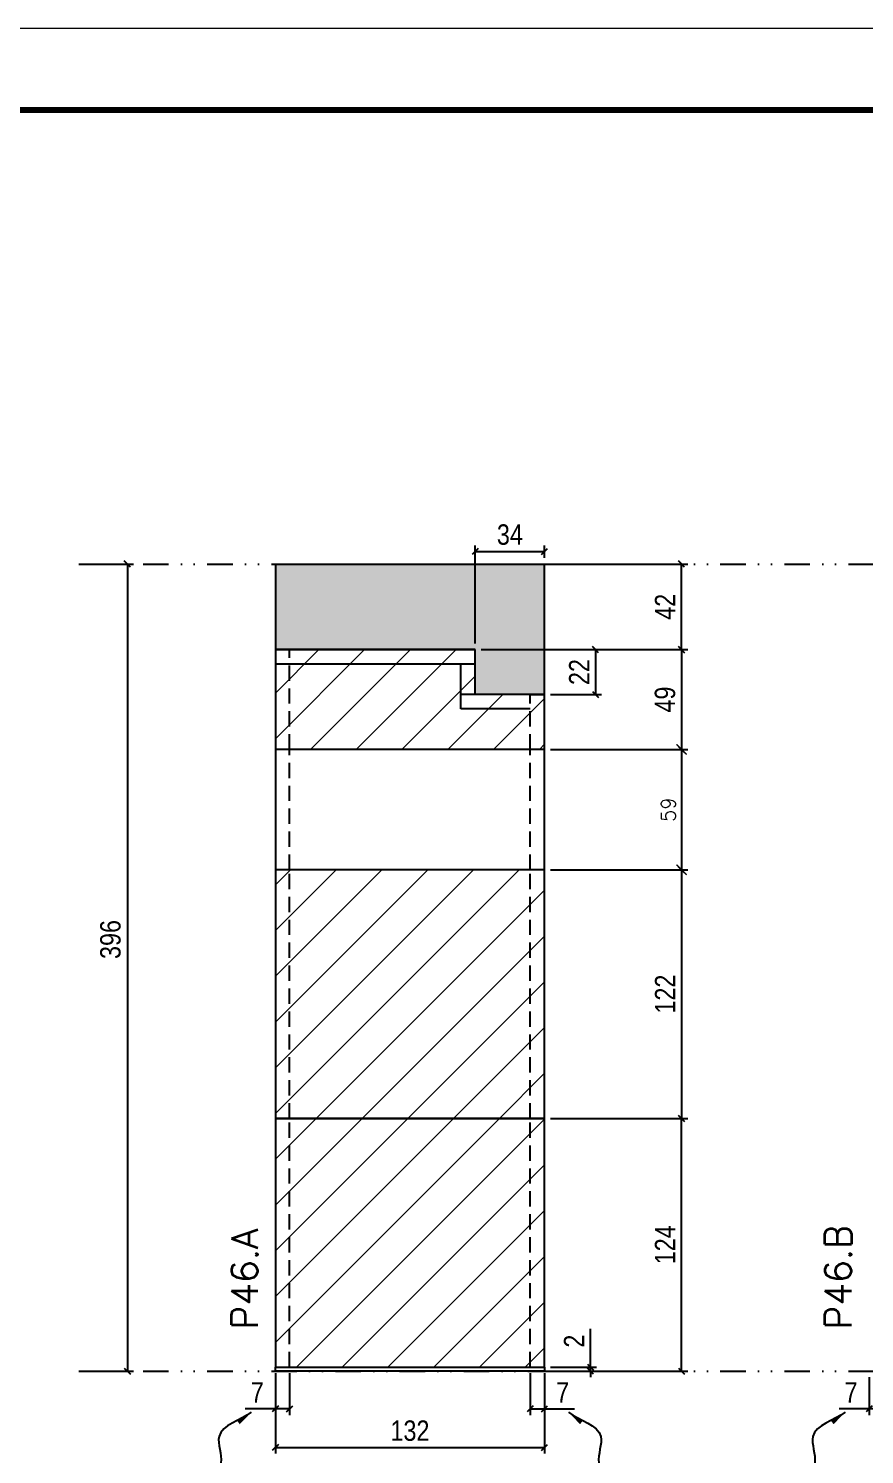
# Model space of a CAD drawing. Extents: x 2949 to 9230, y 1140 to 12527.
# Drawn here: x 6542 to 6952, y 7233 to 7932 of the extents above; entities that cross this region are included whole.
import ezdxf

# ---------------------------------------------------------------- set-up
doc = ezdxf.new("R2010")
doc.units = 0
for name, pattern in [('DASHED', [0.75, 0.5, -0.25]), ('DIVIDE2', [0.625, 0.25, -0.125, 0, -0.125, 0, -0.125]), ('HIDDEN', [0.375, 0.25, -0.125])]:
    doc.linetypes.add(name, pattern=pattern)
for name, color, linetype in [('COTA', 241, 'Continuous'), ('cotas', 4, 'Continuous'), ('Nível', 160, 'Continuous'), ('Painéis', 200, 'Continuous'), ('SARR_2.2x7', 40, 'Continuous'), ('Sarrafo de Pressão', 42, 'HIDDEN')]:
    doc.layers.add(name, color=color, linetype=linetype)
for name, color, linetype, lineweight in [('Folhas', 255, 'Continuous', 9), ('Hachura', 251, 'Continuous', 9), ('SARRAFO DE PRESSAO', 251, 'DASHED', 9), ('Texto Seção', 7, 'Continuous', 15)]:
    doc.layers.add(name, color=color, linetype=linetype, lineweight=lineweight)
doc.styles.add('COTA TECNICA', font='techl___.ttf', dxfattribs={"height": 10})
doc.styles.add('COTA TECNICA-50', font='techl___.ttf', dxfattribs={"height": 10})
doc.styles.add('REGUA-120', font='ROMANS.shx', dxfattribs={"height": 15})
doc.styles.add('ROMANS', font='romans.shx')
doc.styles.get("Standard").update_dxf_attribs({"font": 'arial.ttf'})
doc.dimstyles.new('COTA PAINEL-50', dxfattribs={"dimtxt": 10, "dimasz": 3, "dimexe": 3, "dimexo": 3, "dimgap": 3, "dimtad": 1, "dimdec": 1, "dimzin": 12, "dimdsep": 46, "dimtxsty": 'COTA TECNICA-50', "dimblk1": 'OBLIQUE', "dimblk2": 'OBLIQUE', "dimsah": 1, "dimcen": 0.9, "dimclrd": 4, "dimclre": 4, "dimclrt": 240, "dimadec": 1, "dimazin": 3, "dimtfac": 1, "dimtdec": 1, "dimtmove": 0, "dimatfit": 3, "dimfxl": 1, "dimtolj": 1, "dimtzin": 12, "dimarcsym": 0})
doc.dimstyles.new('Cota Paínel', dxfattribs={"dimtxt": 7, "dimasz": 5, "dimexe": 3, "dimexo": 3, "dimgap": 3, "dimtad": 1, "dimdec": 1, "dimzin": 12, "dimdsep": 46, "dimtxsty": 'ROMANS', "dimblk": 'ARCHTICK', "dimcen": 0, "dimclrd": 4, "dimclre": 4, "dimclrt": 1, "dimadec": 1, "dimazin": 3, "dimtfac": 1, "dimtdec": 1, "dimtmove": 0, "dimatfit": 3, "dimldrblk": 'OBLIQUE', "dimfxl": 1, "dimtolj": 1, "dimtzin": 12, "dimarcsym": 0})
doc.dimstyles.new('PAINEL', dxfattribs={"dimtxt": 10, "dimasz": 3, "dimexe": 3, "dimexo": 3, "dimgap": 3, "dimtad": 1, "dimdec": 1, "dimzin": 12, "dimdsep": 46, "dimtxsty": 'COTA TECNICA', "dimblk1": 'OBLIQUE', "dimblk2": 'OBLIQUE', "dimsah": 1, "dimcen": 0.9, "dimclrd": 4, "dimclre": 4, "dimclrt": 240, "dimadec": 1, "dimazin": 3, "dimtfac": 1, "dimtdec": 1, "dimtmove": 0, "dimatfit": 3, "dimfxl": 1, "dimtolj": 1, "dimtzin": 12, "dimarcsym": 0})
doc.dimstyles.get("Standard").update_dxf_attribs({"dimtxt": 0.18, "dimasz": 0.18, "dimexe": 0.18, "dimexo": 0.0625, "dimgap": 0.09, "dimtad": 0, "dimtih": 1, "dimtoh": 1, "dimdec": 4, "dimzin": 0, "dimdsep": 46, "dimtxsty": 'Standard', "dimcen": 0.09, "dimadec": 0, "dimazin": 0, "dimtfac": 1, "dimtdec": 4, "dimtofl": 0, "dimtmove": 0, "dimatfit": 3, "dimfxl": 1, "dimtolj": 1, "dimtzin": 0, "dimarcsym": 0})
pattern_1 = [(45, (-126071.967, -22713.47), (-11.2253202, 11.2253202), [])]

# ---------------------------------------------------------------- blocks, each defined once
blk = doc.blocks.new('9999999999')
at = {"layer": 'Folhas'}
blk.add_lwpolyline([(98138.98, 34190.21), (99623.98, 34190.21), (99623.98, 35240.21), (98138.98, 35240.21)], close=True, dxfattribs=at)
at = {"layer": 'Folhas', "color": 30, "const_width": 3}
blk.add_lwpolyline([(98213.98, 34230.21), (99583.98, 34230.21), (99583.98, 35200.21), (98213.98, 35200.21)], close=True, dxfattribs=at)
blk = doc.blocks.new('_Oblique')
at = {"color": 0, "linetype": 'ByBlock', "lineweight": -2}
blk.add_line((-0.5, -0.5), (0.5, 0.5), dxfattribs=at)
blk = doc.blocks.new('*D911')
at = {"layer": 'cotas', "color": 4, "linetype": 'ByBlock', "lineweight": -2, "transparency": 16777216}
for p, q in [((6570.19, 7669.72), (6593.91, 7669.72)), ((6590.91, 7669.72), (6590.91, 7273.72)), ((6570.19, 7273.72), (6593.91, 7273.72))]:
    blk.add_line(p, q, dxfattribs=at)
at = {"layer": 'Defpoints', "color": 0, "linetype": 'ByBlock', "transparency": 16777216}
for p in [(6567.19, 7669.72), (6567.19, 7273.72), (6590.91, 7273.72)]:
    blk.add_point(p, dxfattribs=at)
at = {"layer": 'cotas', "color": 4, "linetype": 'ByBlock', "lineweight": -2, "transparency": 16777216, "xscale": 3, "yscale": 3, "zscale": 3}
for p, rotation in [((6590.91, 7669.72), 90), ((6590.91, 7273.72), 270)]:
    blk.add_blockref('_Oblique', p, dxfattribs=dict(at, rotation=rotation))
at = {"layer": 'cotas', "color": 240, "linetype": 'ByBlock', "transparency": 16777216, "insert": (6582.66, 7485.5), "char_height": 10, "attachment_point": 5, "rotation": 90, "style": 'COTA TECNICA'}
blk.add_mtext('\\A1;396', dxfattribs=at)
blk = doc.blocks.new('*D440')
at = {"layer": 'COTA', "color": 4, "lineweight": -2, "transparency": 16777216}
for p, q in [((6663.49, 7272.72), (6663.49, 7233.26)), ((6795.49, 7272.72), (6795.49, 7233.26)), ((6663.49, 7236.26), (6795.49, 7236.26))]:
    blk.add_line(p, q, dxfattribs=at)
at = {"layer": 'Defpoints', "color": 0, "transparency": 16777216}
for p in [(6663.49, 7275.72), (6795.49, 7275.72), (6795.49, 7236.26)]:
    blk.add_point(p, dxfattribs=at)
at = {"layer": 'COTA', "color": 4, "lineweight": -2, "transparency": 16777216, "xscale": 3, "yscale": 3, "zscale": 3, "rotation": 180}
blk.add_blockref('_Oblique', (6663.49, 7236.26), dxfattribs=at)
at = {"layer": 'COTA', "color": 4, "lineweight": -2, "transparency": 16777216, "xscale": 3, "yscale": 3, "zscale": 3}
blk.add_blockref('_Oblique', (6795.49, 7236.26), dxfattribs=at)
at = {"layer": 'COTA', "color": 240, "transparency": 16777216, "insert": (6729.49, 7244.48), "char_height": 10, "attachment_point": 5, "style": 'COTA TECNICA'}
blk.add_mtext('\\A1;132', dxfattribs=at)
blk = doc.blocks.new('*D441')
at = {"layer": 'COTA', "color": 4, "lineweight": -2, "transparency": 16777216}
for p, q in [((6663.49, 7270.72), (6663.49, 7252.21)), ((6670.49, 7272.72), (6670.49, 7252.21)), ((6663.49, 7255.21), (6648.75, 7255.21)), ((6670.49, 7255.21), (6663.49, 7255.21))]:
    blk.add_line(p, q, dxfattribs=at)
at = {"layer": 'Defpoints', "color": 0, "transparency": 16777216}
for p in [(6670.49, 7275.72), (6663.49, 7273.72), (6663.49, 7255.21)]:
    blk.add_point(p, dxfattribs=at)
at = {"layer": 'COTA', "color": 4, "lineweight": -2, "transparency": 16777216, "xscale": 3, "yscale": 3, "zscale": 3, "rotation": 180}
blk.add_blockref('_Oblique', (6663.49, 7255.21), dxfattribs=at)
at = {"layer": 'COTA', "color": 4, "lineweight": -2, "transparency": 16777216, "xscale": 3, "yscale": 3, "zscale": 3}
blk.add_blockref('_Oblique', (6670.49, 7255.21), dxfattribs=at)
at = {"layer": 'COTA', "color": 240, "transparency": 16777216, "insert": (6654.62, 7263.28), "char_height": 10, "attachment_point": 5, "style": 'COTA TECNICA-50'}
blk.add_mtext('\\A1;7', dxfattribs=at)
blk = doc.blocks.new('*D442')
at = {"layer": 'COTA', "color": 4, "lineweight": -2, "transparency": 16777216}
for p, q in [((6788.49, 7272.72), (6788.49, 7252.21)), ((6795.49, 7270.72), (6795.49, 7252.21)), ((6788.49, 7255.21), (6795.49, 7255.21)), ((6795.49, 7255.21), (6810.22, 7255.21))]:
    blk.add_line(p, q, dxfattribs=at)
at = {"layer": 'Defpoints', "color": 0, "transparency": 16777216}
for p in [(6788.49, 7275.72), (6795.49, 7273.72), (6795.49, 7255.21)]:
    blk.add_point(p, dxfattribs=at)
at = {"layer": 'COTA', "color": 4, "lineweight": -2, "transparency": 16777216, "xscale": 3, "yscale": 3, "zscale": 3, "rotation": 180}
blk.add_blockref('_Oblique', (6788.49, 7255.21), dxfattribs=at)
at = {"layer": 'COTA', "color": 4, "lineweight": -2, "transparency": 16777216, "xscale": 3, "yscale": 3, "zscale": 3}
blk.add_blockref('_Oblique', (6795.49, 7255.21), dxfattribs=at)
at = {"layer": 'COTA', "color": 240, "transparency": 16777216, "insert": (6804.35, 7263.28), "char_height": 10, "attachment_point": 5, "style": 'COTA TECNICA-50'}
blk.add_mtext('\\A1;7', dxfattribs=at)
blk = doc.blocks.new('*D443')
at = {"layer": 'COTA', "color": 4, "lineweight": -2, "transparency": 16777216}
for p, q in [((6798.49, 7397.72), (6865.7, 7397.72)), ((6862.7, 7273.72), (6862.7, 7397.72)), ((6798.49, 7273.72), (6865.7, 7273.72))]:
    blk.add_line(p, q, dxfattribs=at)
at = {"layer": 'Defpoints', "color": 0, "transparency": 16777216}
for p in [(6795.49, 7397.72), (6862.7, 7397.72), (6795.49, 7273.72)]:
    blk.add_point(p, dxfattribs=at)
at = {"layer": 'COTA', "color": 4, "lineweight": -2, "transparency": 16777216, "xscale": 3, "yscale": 3, "zscale": 3}
for p, rotation in [((6862.7, 7397.72), 90), ((6862.7, 7273.72), 270)]:
    blk.add_blockref('_Oblique', p, dxfattribs=dict(at, rotation=rotation))
at = {"layer": 'COTA', "color": 240, "transparency": 16777216, "insert": (6854.62, 7335.72), "char_height": 10, "attachment_point": 5, "rotation": 90, "style": 'COTA TECNICA-50'}
blk.add_mtext('\\A1;124', dxfattribs=at)
blk = doc.blocks.new('*D444')
at = {"layer": 'COTA', "color": 4, "lineweight": -2, "transparency": 16777216}
for p, q in [((6818.01, 7275.72), (6818.01, 7294.52)), ((6798.49, 7275.72), (6821.01, 7275.72)), ((6818.01, 7273.72), (6818.01, 7275.72)), ((6798.49, 7273.72), (6821.01, 7273.72)), ((6818.01, 7273.72), (6818.01, 7270.72))]:
    blk.add_line(p, q, dxfattribs=at)
at = {"layer": 'Defpoints', "color": 0, "transparency": 16777216}
for p in [(6795.49, 7275.72), (6795.49, 7273.72), (6818.01, 7273.72)]:
    blk.add_point(p, dxfattribs=at)
at = {"layer": 'COTA', "color": 4, "lineweight": -2, "transparency": 16777216, "xscale": 3, "yscale": 3, "zscale": 3}
for p, rotation in [((6818.01, 7275.72), 270), ((6818.01, 7273.72), 90)]:
    blk.add_blockref('_Oblique', p, dxfattribs=dict(at, rotation=rotation))
at = {"layer": 'COTA', "color": 240, "transparency": 16777216, "insert": (6810.01, 7288.46), "char_height": 10, "attachment_point": 5, "rotation": 90, "style": 'COTA TECNICA-50'}
blk.add_mtext('\\A1;2', dxfattribs=at)
blk = doc.blocks.new('*D445')
at = {"layer": 'COTA', "color": 4, "linetype": 'ByBlock', "lineweight": -2, "transparency": 16777216}
for p, q in [((6798.49, 7519.72), (6865.7, 7519.72)), ((6862.7, 7519.72), (6862.7, 7397.72)), ((6798.49, 7397.72), (6865.7, 7397.72))]:
    blk.add_line(p, q, dxfattribs=at)
at = {"layer": 'Defpoints', "color": 0, "linetype": 'ByBlock', "transparency": 16777216}
for p in [(6795.49, 7519.72), (6795.49, 7397.72), (6862.7, 7397.72)]:
    blk.add_point(p, dxfattribs=at)
at = {"layer": 'COTA', "color": 4, "linetype": 'ByBlock', "lineweight": -2, "transparency": 16777216, "xscale": 3, "yscale": 3, "zscale": 3}
for p, rotation in [((6862.7, 7519.72), 90), ((6862.7, 7397.72), 270)]:
    blk.add_blockref('_Oblique', p, dxfattribs=dict(at, rotation=rotation))
at = {"layer": 'COTA', "color": 240, "linetype": 'ByBlock', "transparency": 16777216, "insert": (6854.64, 7458.72), "char_height": 10, "attachment_point": 5, "rotation": 90, "style": 'COTA TECNICA'}
blk.add_mtext('\\A1;122', dxfattribs=at)
blk = doc.blocks.new('*D448')
at = {"layer": 'COTA', "color": 4, "linetype": 'ByBlock', "lineweight": -2, "transparency": 16777216}
for p, q in [((6798.49, 7627.72), (6865.7, 7627.72)), ((6862.7, 7627.72), (6862.7, 7578.72)), ((6798.49, 7578.72), (6865.7, 7578.72))]:
    blk.add_line(p, q, dxfattribs=at)
at = {"layer": 'Defpoints', "color": 0, "linetype": 'ByBlock', "transparency": 16777216}
for p in [(6795.49, 7627.72), (6795.49, 7578.72), (6862.7, 7578.72)]:
    blk.add_point(p, dxfattribs=at)
at = {"layer": 'COTA', "color": 4, "linetype": 'ByBlock', "lineweight": -2, "transparency": 16777216, "xscale": 3, "yscale": 3, "zscale": 3}
for p, rotation in [((6862.7, 7627.72), 90), ((6862.7, 7578.72), 270)]:
    blk.add_blockref('_Oblique', p, dxfattribs=dict(at, rotation=rotation))
at = {"layer": 'COTA', "color": 240, "linetype": 'ByBlock', "transparency": 16777216, "insert": (6854.6, 7603.22), "char_height": 10, "attachment_point": 5, "rotation": 90, "style": 'COTA TECNICA'}
blk.add_mtext('\\A1;49', dxfattribs=at)
blk = doc.blocks.new('*D451')
at = {"layer": 'COTA', "color": 4, "lineweight": -2, "transparency": 16777216}
for p, q in [((6954.68, 7270.72), (6954.68, 7252.21)), ((6961.68, 7272.72), (6961.68, 7252.21)), ((6954.68, 7255.21), (6939.94, 7255.21)), ((6961.68, 7255.21), (6954.68, 7255.21))]:
    blk.add_line(p, q, dxfattribs=at)
at = {"layer": 'Defpoints', "color": 0, "transparency": 16777216}
for p in [(6961.68, 7275.72), (6954.68, 7273.72), (6954.68, 7255.21)]:
    blk.add_point(p, dxfattribs=at)
at = {"layer": 'COTA', "color": 4, "lineweight": -2, "transparency": 16777216, "xscale": 3, "yscale": 3, "zscale": 3, "rotation": 180}
blk.add_blockref('_Oblique', (6954.68, 7255.21), dxfattribs=at)
at = {"layer": 'COTA', "color": 4, "lineweight": -2, "transparency": 16777216, "xscale": 3, "yscale": 3, "zscale": 3}
blk.add_blockref('_Oblique', (6961.68, 7255.21), dxfattribs=at)
at = {"layer": 'COTA', "color": 240, "transparency": 16777216, "insert": (6945.81, 7263.28), "char_height": 10, "attachment_point": 5, "style": 'COTA TECNICA-50'}
blk.add_mtext('\\A1;7', dxfattribs=at)
blk = doc.blocks.new('*D915')
at = {"layer": 'COTA', "color": 4, "linetype": 'ByBlock', "lineweight": -2, "transparency": 16777216}
for p, q in [((6764.49, 7627.72), (6823.49, 7627.72)), ((6820.49, 7627.72), (6820.49, 7605.72)), ((6798.49, 7605.72), (6823.49, 7605.72))]:
    blk.add_line(p, q, dxfattribs=at)
at = {"layer": 'Defpoints', "color": 0, "linetype": 'ByBlock', "transparency": 16777216}
for p in [(6761.49, 7627.72), (6795.49, 7605.72), (6820.49, 7605.72)]:
    blk.add_point(p, dxfattribs=at)
at = {"layer": 'COTA', "color": 4, "linetype": 'ByBlock', "lineweight": -2, "transparency": 16777216, "xscale": 3, "yscale": 3, "zscale": 3}
for p, rotation in [((6820.49, 7627.72), 90), ((6820.49, 7605.72), 270)]:
    blk.add_blockref('_Oblique', p, dxfattribs=dict(at, rotation=rotation))
at = {"layer": 'COTA', "color": 240, "linetype": 'ByBlock', "transparency": 16777216, "insert": (6812.49, 7616.72), "char_height": 10, "attachment_point": 5, "rotation": 90, "style": 'COTA TECNICA'}
blk.add_mtext('\\A1;22', dxfattribs=at)
blk = doc.blocks.new('*D811')
at = {"layer": 'COTA', "color": 4, "linetype": 'ByBlock', "lineweight": -2, "transparency": 16777216}
for p, q in [((6798.49, 7669.72), (6865.7, 7669.72)), ((6862.7, 7627.72), (6862.7, 7669.72)), ((6764.49, 7627.72), (6865.7, 7627.72))]:
    blk.add_line(p, q, dxfattribs=at)
at = {"layer": 'Defpoints', "color": 0, "linetype": 'ByBlock', "transparency": 16777216}
for p in [(6795.49, 7669.72), (6862.7, 7669.72), (6761.49, 7627.72)]:
    blk.add_point(p, dxfattribs=at)
at = {"layer": 'COTA', "color": 4, "linetype": 'ByBlock', "lineweight": -2, "transparency": 16777216, "xscale": 3, "yscale": 3, "zscale": 3}
for p, rotation in [((6862.7, 7669.72), 90), ((6862.7, 7627.72), 270)]:
    blk.add_blockref('_Oblique', p, dxfattribs=dict(at, rotation=rotation))
at = {"layer": 'COTA', "color": 240, "linetype": 'ByBlock', "transparency": 16777216, "insert": (6854.62, 7648.72), "char_height": 10, "attachment_point": 5, "rotation": 90, "style": 'COTA TECNICA'}
blk.add_mtext('\\A1;42', dxfattribs=at)
blk = doc.blocks.new('*D884')
at = {"layer": 'cotas', "color": 4, "linetype": 'ByBlock', "lineweight": -2, "transparency": 16777216}
for p, q in [((6761.49, 7630.72), (6761.49, 7678.88)), ((6761.49, 7675.88), (6795.49, 7675.88)), ((6795.49, 7672.72), (6795.49, 7678.88))]:
    blk.add_line(p, q, dxfattribs=at)
at = {"layer": 'Defpoints', "color": 0, "linetype": 'ByBlock', "transparency": 16777216}
for p in [(6795.49, 7675.88), (6795.49, 7669.72), (6761.49, 7627.72)]:
    blk.add_point(p, dxfattribs=at)
at = {"layer": 'cotas', "color": 4, "linetype": 'ByBlock', "lineweight": -2, "transparency": 16777216, "xscale": 3, "yscale": 3, "zscale": 3, "rotation": 180}
blk.add_blockref('_Oblique', (6761.49, 7675.88), dxfattribs=at)
at = {"layer": 'cotas', "color": 4, "linetype": 'ByBlock', "lineweight": -2, "transparency": 16777216, "xscale": 3, "yscale": 3, "zscale": 3}
blk.add_blockref('_Oblique', (6795.49, 7675.88), dxfattribs=at)
at = {"layer": 'cotas', "color": 240, "linetype": 'ByBlock', "transparency": 16777216, "insert": (6778.49, 7684.1), "char_height": 10, "attachment_point": 5, "style": 'COTA TECNICA'}
blk.add_mtext('\\A1;34', dxfattribs=at)
blk = doc.blocks.new('_ArchTick')
at = {"color": 0, "linetype": 'ByBlock', "const_width": 0.15}
blk.add_lwpolyline([(-0.5, -0.5), (0.5, 0.5)], dxfattribs=at)
blk = doc.blocks.new('*D1068')
at = {"layer": 'COTA', "color": 4, "lineweight": -2, "transparency": 16777216}
for p, q in [((6798.49, 7578.72), (6865.7, 7578.72)), ((6862.7, 7578.72), (6862.7, 7519.72)), ((6798.49, 7519.72), (6865.7, 7519.72))]:
    blk.add_line(p, q, dxfattribs=at)
at = {"layer": 'Defpoints', "color": 0, "transparency": 16777216}
for p in [(6795.49, 7578.72), (6795.49, 7519.72), (6862.7, 7519.72)]:
    blk.add_point(p, dxfattribs=at)
at = {"layer": 'COTA', "color": 4, "lineweight": -2, "transparency": 16777216, "xscale": 5, "yscale": 5, "zscale": 5}
for p, rotation in [((6862.7, 7578.72), 90), ((6862.7, 7519.72), 270)]:
    blk.add_blockref('_ArchTick', p, dxfattribs=dict(at, rotation=rotation))
at = {"layer": 'COTA', "color": 1, "transparency": 16777216, "insert": (6856.2, 7549.22), "char_height": 7, "attachment_point": 5, "rotation": 90, "style": 'ROMANS'}
blk.add_mtext('\\A1;59', dxfattribs=at)

msp = doc.modelspace()

# ---------------------------------------------------------------- hatches: boundary and pattern name
at = {"layer": 'COTA', "linetype": 'ByBlock'}
h = msp.add_hatch(dxfattribs=at)
h.set_pattern_fill('AR-CONC', color=256, scale=0.03)
h.set_pattern_definition([(50, (-126071.9665, -22654.4705), (5.46554007, -0.47817257), [0.5715, -6.2865]), (355, (-126071.9665, -22654.4705), (-1.05730264, 5.73170536), [0.4572, -5.02921753]), (100.4514447, (-126071.511, -22654.5104), (4.40823741, 5.25353256), [0.48570026, -5.34270734]), (46.1842, (-126071.9665, -22652.9465), (8.13237123, -1.26126984), [0.85725, -9.42975]), (96.6355576, (-126071.289, -22653.052), (7.122124, 7.42278374), [0.7285507, -8.01406824]), (351.184151, (-126071.9665, -22652.9465), (7.122124, 7.42278374), [0.685799, -7.54379196]), (21, (-126071.2045, -22653.3275), (4.54843174, -3.06795595), [0.5715, -6.2865]), (326, (-126071.2045, -22653.3275), (1.85406085, 5.52563898), [0.4572, -5.0292]), (71.451445, (-126070.8255, -22653.583), (6.40249258, 2.45768307), [0.48570026, -5.34269813]), (37.5, (-126071.9665, -22654.4705), (0.092658098, 2.536651166), [0, -4.96824, 0, -5.1054, 0, -5.04825]), (7.5, (-126071.9665, -22654.4705), (2.004589875, 3.005417245), [0, -2.91084, 0, -4.85394, 0, -1.92405]), (327.5, (-126073.6658, -22654.4705), (4.067717855, -0.17186232), [0, -1.905, 0, -5.9436, 0, -7.8867]), (317.5, (-126074.4278, -22654.4705), (4.44387544, 0.76279473), [0, -2.4765, 0, -3.94716, 0, -5.6007])])
h.paths.add_polyline_path([(6795.49, 7669.72), (6663.49, 7669.72), (6663.49, 7627.72), (6761.49, 7627.72), (6761.49, 7605.72), (6795.49, 7605.72)])
at = {"layer": 'Hachura', "linetype": 'ByBlock'}
h = msp.add_hatch(dxfattribs=at)
h.set_pattern_fill('ANSI31', color=256, scale=5)
h.paths.add_polyline_path([(6795.49, 7605.72), (6761.49, 7605.72), (6761.49, 7627.72), (6663.49, 7627.72), (6663.49, 7578.72), (6795.49, 7578.72)])
h = msp.add_hatch(dxfattribs=at)
h.set_pattern_fill('ANSI31', color=256, scale=5)
h.set_pattern_definition(pattern_1)
h.paths.add_polyline_path([(6795.49, 7397.72), (6795.49, 7519.72), (6663.49, 7519.72), (6663.49, 7397.72)])
h = msp.add_hatch(dxfattribs=at)
h.set_pattern_fill('ANSI31', color=256, scale=5)
h.set_pattern_definition(pattern_1)
h.paths.add_polyline_path([(6795.49, 7397.72), (6663.49, 7397.72), (6663.49, 7275.72), (6795.49, 7275.72)])

# ---------------------------------------------------------------- linework, layer by layer
at = {"layer": 'COTA', "linetype": 'ByBlock'}
for p, q in [((6663.49, 7669.72), (6663.49, 7627.72)), ((6663.49, 7669.72), (6795.49, 7669.72)), ((6795.49, 7605.72), (6795.49, 7669.72)), ((6663.49, 7627.72), (6761.49, 7627.72))]:
    msp.add_line(p, q, dxfattribs=at)
at = {"layer": 'Nível', "color": 4, "linetype": 'DIVIDE2', "ltscale": 50}
for p, q in [((6567.19, 7669.72), (7577.53, 7669.72)), ((6567.19, 7273.72), (7577.53, 7273.72))]:
    msp.add_line(p, q, dxfattribs=at)
at = {"layer": 'Painéis'}
for p, q in [((6761.49, 7627.72), (6663.49, 7627.72)), ((6663.49, 7627.72), (6663.49, 7397.72)), ((6795.49, 7397.72), (6795.49, 7605.72)), ((6795.49, 7578.72), (6663.49, 7578.72)), ((6795.49, 7519.72), (6663.49, 7519.72)), ((6663.49, 7397.72), (6795.49, 7397.72))]:
    msp.add_line(p, q, dxfattribs=at)
at = {"layer": 'Painéis', "linetype": 'ByBlock'}
for p, q in [((6761.49, 7605.72), (6761.49, 7627.72)), ((6795.49, 7605.72), (6761.49, 7605.72))]:
    msp.add_line(p, q, dxfattribs=at)
at = {"layer": 'Painéis'}
for points in [[(6663.49, 7275.72), (6795.49, 7275.72), (6795.49, 7397.72), (6663.49, 7397.72)], [(6663.49, 7275.72), (6795.49, 7275.72), (6795.49, 7273.72), (6663.49, 7273.72)]]:
    msp.add_lwpolyline(points, close=True, dxfattribs=at)
at = {"layer": 'SARR_2.2x7'}
for p, q in [((6663.49, 7620.72), (6761.49, 7620.72)), ((6754.49, 7598.72), (6754.49, 7620.72)), ((6761.49, 7605.72), (6754.49, 7605.72)), ((6788.49, 7598.72), (6754.49, 7598.72))]:
    msp.add_line(p, q, dxfattribs=at)
at = {"layer": 'Sarrafo de Pressão', "ltscale": 30}
for p, q in [((6670.49, 7578.72), (6670.49, 7627.72)), ((6788.49, 7578.72), (6788.49, 7605.72)), ((6788.49, 7605.72), (6795.49, 7605.72)), ((6670.49, 7519.72), (6670.49, 7578.72)), ((6788.49, 7519.72), (6788.49, 7578.72)), ((6670.49, 7397.72), (6670.49, 7519.72)), ((6788.49, 7397.72), (6788.49, 7519.72)), ((6670.49, 7275.72), (6670.49, 7397.72)), ((6788.49, 7275.72), (6788.49, 7397.72))]:
    msp.add_line(p, q, dxfattribs=at)

# ---------------------------------------------------------------- block references
at = {"layer": 'SARRAFO DE PRESSAO', "color": 6, "linetype": 'ByBlock'}
msp.add_blockref('9999999999', (-92006.44, -27307.77), dxfattribs=at)

# ---------------------------------------------------------------- texts
at = {"layer": 'Texto Seção', "char_height": 13, "width": 285.3299, "attachment_point": 7, "rotation": 90, "style": 'REGUA-120'}
for s, insert in [('P46.A', (6654.94, 7294.18)), ('P46.B', (6946.01, 7294.18))]:
    msp.add_mtext(s, dxfattribs=dict(at, insert=insert))

# ---------------------------------------------------------------- dimensions: what is measured, and where the dimension line sits
at = {"layer": 'COTA', "linetype": 'ByBlock'}
for base, p1, p2, picture, middle in [((6862.7, 7669.72), (6761.49, 7627.72), (6795.49, 7669.72), '*D811', (6854.62, 7648.72)), ((6820.49, 7605.72), (6761.49, 7627.72), (6795.49, 7605.72), '*D915', (6812.49, 7616.72)), ((6862.7, 7578.72), (6795.49, 7627.72), (6795.49, 7578.72), '*D448', (6854.6, 7603.22)), ((6862.7, 7397.72), (6795.49, 7519.72), (6795.49, 7397.72), '*D445', (6854.64, 7458.72))]:
    dim = msp.add_linear_dim(base=base, p1=p1, p2=p2, angle=90, dimstyle='PAINEL', dxfattribs=at)
    dim.commit()
    dim.dimension.update_dxf_attribs({"geometry": picture, "text_midpoint": middle})
at = {"layer": 'COTA'}
for base, p1, p2, angle, dimstyle, picture, middle in [((6862.7, 7519.72), (6795.49, 7578.72), (6795.49, 7519.72), 90, 'Cota Paínel', '*D1068', (6856.2, 7549.22)), ((6862.7, 7397.72), (6795.49, 7273.72), (6795.49, 7397.72), 90, 'COTA PAINEL-50', '*D443', (6854.62, 7335.72)), ((6663.49, 7255.21), (6670.49, 7275.72), (6663.49, 7273.72), 180, 'COTA PAINEL-50', '*D441', (6654.62, 7263.28)), ((6954.68, 7255.21), (6961.68, 7275.72), (6954.68, 7273.72), 180, 'COTA PAINEL-50', '*D451', (6945.81, 7263.28))]:
    dim = msp.add_linear_dim(base=base, p1=p1, p2=p2, angle=angle, dimstyle=dimstyle, dxfattribs=at)
    dim.commit()
    dim.dimension.update_dxf_attribs({"geometry": picture, "text_midpoint": middle})
dim = msp.add_linear_dim(base=(6818.01, 7273.72), p1=(6795.49, 7275.72), p2=(6795.49, 7273.72), angle=90, dimstyle='COTA PAINEL-50', dxfattribs=at)
dim.commit()
dim.dimension.update_dxf_attribs({"geometry": '*D444', "text_midpoint": (6818.01, 7288.46), "dimtype": 160})
dim = msp.add_linear_dim(base=(6795.49, 7236.26), p1=(6663.49, 7275.72), p2=(6795.49, 7275.72), dimstyle='PAINEL', override={"dimarcsym": 2}, dxfattribs=at)
dim.commit()
dim.dimension.update_dxf_attribs({"geometry": '*D440', "text_midpoint": (6729.49, 7244.48)})
dim = msp.add_linear_dim(base=(6795.49, 7255.21), p1=(6788.49, 7275.72), p2=(6795.49, 7273.72), dimstyle='COTA PAINEL-50', dxfattribs=at)
dim.commit()
dim.dimension.update_dxf_attribs({"geometry": '*D442', "text_midpoint": (6804.35, 7263.28)})
at = {"layer": 'cotas', "linetype": 'ByBlock'}
dim = msp.add_linear_dim(base=(6795.49, 7675.88), p1=(6761.49, 7627.72), p2=(6795.49, 7669.72), dimstyle='PAINEL', dxfattribs=at)
dim.commit()
dim.dimension.update_dxf_attribs({"geometry": '*D884', "text_midpoint": (6778.49, 7684.1)})
dim = msp.add_linear_dim(base=(6590.91, 7273.72), p1=(6567.19, 7669.72), p2=(6567.19, 7273.72), angle=90, dimstyle='PAINEL', dxfattribs=at)
dim.commit()
dim.dimension.update_dxf_attribs({"geometry": '*D911', "text_midpoint": (6590.91, 7485.5), "dimtype": 160})

# ---------------------------------------------------------------- leaders
at = {"layer": 'COTA', "path_type": 1}
for points in [[(6651.66, 7253.54), (6635.87, 7241.7), (6636.8, 7228.7), (6631.24, 7218.91)], [(6807.31, 7253.54), (6823.1, 7241.7), (6822.17, 7228.7), (6827.73, 7218.91)], [(6942.85, 7253.54), (6927.06, 7241.7), (6927.99, 7228.7), (6922.43, 7218.91)]]:
    msp.add_leader(points, dimstyle='Standard', override={"dimasz": 8}, dxfattribs=at)

doc.saveas('drawing.dxf')
